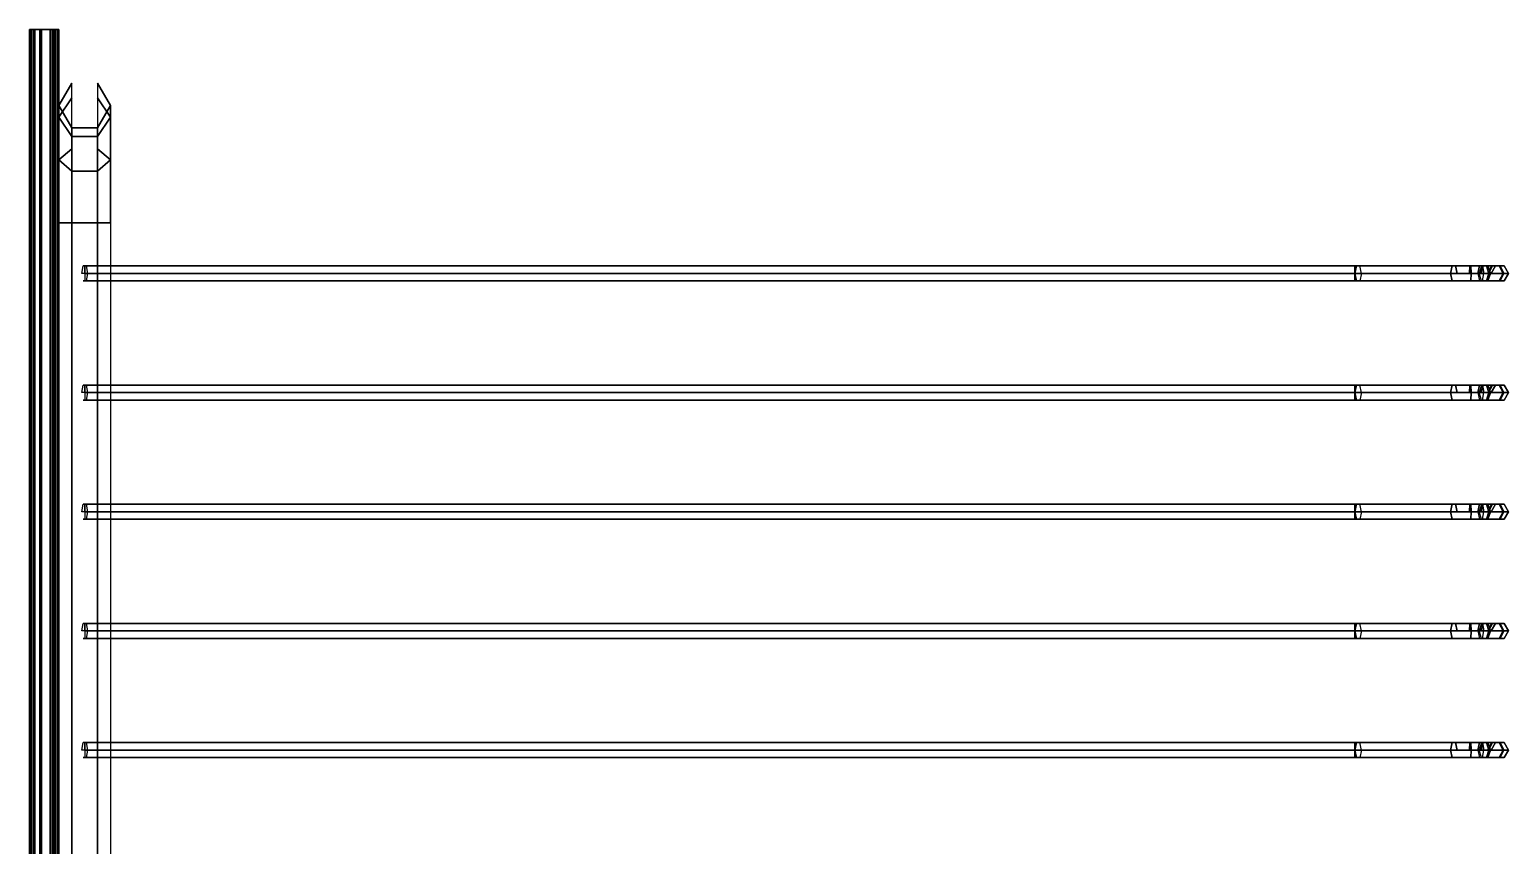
# Model space of a CAD drawing. Extents: x 0 to 428, y -475 to 0.
# Drawn here: x 0 to 427.8, y -236.2 to 0 of the extents above; entities that cross this region are included whole.
import ezdxf

# ---------------------------------------------------------------- set-up
doc = ezdxf.new("R2010")
doc.units = 0
doc.layers.add('ACESSORIO', color=254, linetype='CONTINUOUS')

msp = doc.modelspace()

# ---------------------------------------------------------------- linework, layer by layer
at = {"layer": 'ACESSORIO'}
for points in [[(1, 0, 131), (0, 0, 130), (5.999999, 0, 130), (5.999999, 0, 131)], [(0, 0, 170), (1, 0, 169), (1, 0, 131), (0, 0, 130)], [(5.999999, 0, 169), (5.999999, 0, 170), (0, 0, 170), (1, 0, 169)], [(5.999999, 0, 170), (0, 0, 170), (0, -475, 170), (5.999999, -475, 170)], [(0, 0, 170), (0, 0, 130), (0, -475, 130), (0, -475, 170)], [(0, 0, 130), (5.999999, 0, 130), (5.999999, -475, 130), (0, -475, 130)], [(6.5, 0, 1), (6.5, 0), (0.5, 0), (1.5, 0, 1)], [(0.5, 0), (1.5, 0, 1), (1.5, 0, 39), (0.5, 0, 40)], [(1.5, 0, 39), (0.5, 0, 40), (6.5, 0, 40), (6.5, 0, 39)], [(6.5, 0), (0.5, 0), (0.5, -475), (6.5, -475)], [(0.5, 0), (0.5, 0, 40), (0.5, -475, 40), (0.5, -475)], [(0.5, 0, 40), (6.5, 0, 40), (6.5, -475, 40), (0.5, -475, 40)], [(1, 0, 131), (1, 0, 169), (1, -475, 169), (1, -475, 131)], [(1, 0, 169), (5.999999, 0, 169), (5.999999, -475, 169), (1, -475, 169)], [(5.999999, 0, 131), (1, 0, 131), (1, -475, 131), (5.999999, -475, 131)], [(1.5, 0, 39), (1.5, 0, 1), (1.5, -475, 1), (1.5, -475, 39)], [(1.5, 0, 1), (6.5, 0, 1), (6.5, -475, 1), (1.5, -475, 1)], [(6.5, 0, 39), (1.5, 0, 39), (1.5, -475, 39), (6.5, -475, 39)], [(7.944754, 0, 139.2411), (6.944757, 0, 140.2411), (2.944753, 0, 140.2411), (2.944753, 0, 139.2411)], [(2.944753, 0, 159.2411), (2.944753, 0, 158.2411), (6.944757, 0, 158.2411), (7.944754, 0, 159.2411)], [(2.944753, 0, 139.2411), (2.944753, 0, 140.2411), (2.944753, -475, 140.2411), (2.944753, -475, 139.2411)], [(2.944753, 0, 140.2411), (6.944757, 0, 140.2411), (6.944757, -475, 140.2411), (2.944753, -475, 140.2411)], [(6.944757, 0, 158.2411), (2.944753, 0, 158.2411), (2.944753, -475, 158.2411), (6.944757, -475, 158.2411)], [(2.944753, 0, 158.2411), (2.944753, 0, 159.2411), (2.944753, -475, 159.2411), (2.944753, -475, 158.2411)], [(2.944753, 0, 159.2411), (7.944754, 0, 159.2411), (7.944754, -475, 159.2411), (2.944753, -475, 159.2411)], [(7.944754, 0, 139.2411), (2.944753, 0, 139.2411), (2.944753, -475, 139.2411), (7.944754, -475, 139.2411)], [(3.444753, 0, 10.75883), (3.444753, 0, 11.75883), (7.444757, 0, 11.75883), (8.444752, 0, 10.75883)], [(8.444752, 0, 30.75883), (7.444757, 0, 29.75883), (3.444753, 0, 29.75883), (3.444753, 0, 30.75883)], [(3.444753, 0, 30.75883), (3.444753, 0, 29.75883), (3.444753, -475, 29.75883), (3.444753, -475, 30.75883)], [(3.444753, 0, 29.75883), (7.444757, 0, 29.75883), (7.444757, -475, 29.75883), (3.444753, -475, 29.75883)], [(7.444757, 0, 11.75883), (3.444753, 0, 11.75883), (3.444753, -475, 11.75883), (7.444757, -475, 11.75883)], [(3.444753, 0, 11.75883), (3.444753, 0, 10.75883), (3.444753, -475, 10.75883), (3.444753, -475, 11.75883)], [(3.444753, 0, 10.75883), (8.444752, 0, 10.75883), (8.444752, -475, 10.75883), (3.444753, -475, 10.75883)], [(8.444752, 0, 30.75883), (3.444753, 0, 30.75883), (3.444753, -475, 30.75883), (8.444752, -475, 30.75883)], [(5.999999, 0, 169), (5.999999, 0, 170), (5.999999, -475, 170), (5.999999, -475, 169)], [(5.999999, 0, 130), (5.999999, 0, 131), (5.999999, -475, 131), (5.999999, -475, 130)], [(6.5, 0, 1), (6.5, 0), (6.5, -475), (6.5, -475, 1)], [(6.5, 0, 40), (6.5, 0, 39), (6.5, -475, 39), (6.5, -475, 40)], [(6.944757, 0, 158.2411), (7.944754, 0, 159.2411), (7.944754, 0, 139.2411), (6.944757, 0, 140.2411)], [(6.944757, 0, 140.2411), (6.944757, 0, 158.2411), (6.944757, -475, 158.2411), (6.944757, -475, 140.2411)], [(7.444757, 0, 11.75883), (8.444752, 0, 10.75883), (8.444752, 0, 30.75883), (7.444757, 0, 29.75883)], [(7.444757, 0, 29.75883), (7.444757, 0, 11.75883), (7.444757, -475, 11.75883), (7.444757, -475, 29.75883)], [(7.944754, 0, 159.2411), (7.944754, 0, 139.2411), (7.944754, -475, 139.2411), (7.944754, -475, 159.2411)], [(8.444752, 0, 10.75883), (8.444752, 0, 30.75883), (8.444752, -475, 30.75883), (8.444752, -475, 10.75883)], [(383.8345, -68.41991, 141.5911), (383.3562, -70.58497, 142.7459), (383.3562, -68.41991, 141.4959), (383.8345, -68.41991, 141.5911)], [(383.3562, -68.41991, 141.4959), (383.8345, -68.41991, 141.5911), (384.7913, -68.41991, 139.2814), (383.3562, -68.41991, 138.996)], [(384.7913, -68.41991, 139.2814), (383.3562, -68.41991, 138.996), (383.3562, -70.58497, 137.746), (385.2697, -70.58497, 138.1266)], [(419.3091, -70.58497, 136.4178), (418.9813, -70.58497, 135.983), (419.4088, -68.41991, 134.8084), (420.0172, -68.41991, 135.3876)], [(419.4088, -68.41991, 134.8084), (420.0172, -68.41991, 135.3876), (421.4332, -68.41991, 133.3273), (420.2638, -68.41991, 132.4592)], [(421.4332, -68.41991, 133.3273), (420.2638, -68.41991, 132.4592), (420.6913, -70.58497, 131.2846), (422.1413, -70.58497, 132.2972)], [(383.3562, -72.75003, 141.4959), (383.8345, -72.75003, 141.5911), (383.3562, -70.58497, 142.7459), (383.3562, -72.75003, 141.4959)], [(383.3562, -70.58497, 137.746), (385.2697, -70.58497, 138.1266), (384.7913, -72.75003, 139.2814), (383.3562, -72.75003, 138.996)], [(419.4088, -72.75003, 134.8084), (420.0172, -72.75003, 135.3876), (419.3091, -70.58497, 136.4178), (418.9813, -70.58497, 135.983)], [(420.6913, -70.58497, 131.2846), (422.1413, -70.58497, 132.2972), (421.4332, -72.75003, 133.3273), (420.2638, -72.75003, 132.4592)], [(384.7913, -72.75003, 139.2814), (383.3562, -72.75003, 138.996), (383.3562, -72.75003, 141.4959), (383.8345, -72.75003, 141.5911)], [(421.4332, -72.75003, 133.3273), (420.2638, -72.75003, 132.4592), (419.4088, -72.75003, 134.8084), (420.0172, -72.75003, 135.3876)], [(383.8345, -102.9199, 141.5911), (383.3562, -105.085, 142.7459), (383.3562, -102.9199, 141.4959), (383.8345, -102.9199, 141.5911)], [(384.7913, -102.9199, 139.2814), (383.3562, -102.9199, 138.996), (383.3562, -105.085, 137.746), (385.2697, -105.085, 138.1266)], [(383.3562, -102.9199, 141.4959), (383.8345, -102.9199, 141.5911), (384.7913, -102.9199, 139.2814), (383.3562, -102.9199, 138.996)], [(383.3562, -107.25, 141.4959), (383.8345, -107.25, 141.5911), (383.3562, -105.085, 142.7459), (383.3562, -107.25, 141.4959)], [(383.3562, -105.085, 137.746), (385.2697, -105.085, 138.1266), (384.7913, -107.25, 139.2814), (383.3562, -107.25, 138.996)], [(419.3091, -105.085, 136.4178), (418.9813, -105.085, 135.983), (419.4088, -102.9199, 134.8084), (420.0172, -102.9199, 135.3876)], [(419.4088, -107.25, 134.8084), (420.0172, -107.25, 135.3876), (419.3091, -105.085, 136.4178), (418.9813, -105.085, 135.983)], [(419.4088, -102.9199, 134.8084), (420.0172, -102.9199, 135.3876), (421.4332, -102.9199, 133.3273), (420.2638, -102.9199, 132.4592)], [(421.4332, -102.9199, 133.3273), (420.2638, -102.9199, 132.4592), (420.6913, -105.085, 131.2846), (422.1413, -105.085, 132.2972)], [(420.6913, -105.085, 131.2846), (422.1413, -105.085, 132.2972), (421.4332, -107.25, 133.3273), (420.2638, -107.25, 132.4592)], [(384.7913, -107.25, 139.2814), (383.3562, -107.25, 138.996), (383.3562, -107.25, 141.4959), (383.8345, -107.25, 141.5911)], [(421.4332, -107.25, 133.3273), (420.2638, -107.25, 132.4592), (419.4088, -107.25, 134.8084), (420.0172, -107.25, 135.3876)], [(383.8345, -137.4199, 141.5911), (383.3562, -139.585, 142.7459), (383.3562, -137.4199, 141.4959), (383.8345, -137.4199, 141.5911)], [(383.3562, -137.4199, 141.4959), (383.8345, -137.4199, 141.5911), (384.7913, -137.4199, 139.2814), (383.3562, -137.4199, 138.996)], [(384.7913, -137.4199, 139.2814), (383.3562, -137.4199, 138.996), (383.3562, -139.585, 137.746), (385.2697, -139.585, 138.1266)], [(383.3562, -141.75, 141.4959), (383.8345, -141.75, 141.5911), (383.3562, -139.585, 142.7459), (383.3562, -141.75, 141.4959)], [(383.3562, -139.585, 137.746), (385.2697, -139.585, 138.1266), (384.7913, -141.75, 139.2814), (383.3562, -141.75, 138.996)], [(419.3091, -139.585, 136.4178), (418.9813, -139.585, 135.983), (419.4088, -137.4199, 134.8084), (420.0172, -137.4199, 135.3876)], [(419.4088, -141.75, 134.8084), (420.0172, -141.75, 135.3876), (419.3091, -139.585, 136.4178), (418.9813, -139.585, 135.983)], [(419.4088, -137.4199, 134.8084), (420.0172, -137.4199, 135.3876), (421.4332, -137.4199, 133.3273), (420.2638, -137.4199, 132.4592)], [(421.4332, -137.4199, 133.3273), (420.2638, -137.4199, 132.4592), (420.6913, -139.585, 131.2846), (422.1413, -139.585, 132.2972)], [(420.6913, -139.585, 131.2846), (422.1413, -139.585, 132.2972), (421.4332, -141.75, 133.3273), (420.2638, -141.75, 132.4592)], [(384.7913, -141.75, 139.2814), (383.3562, -141.75, 138.996), (383.3562, -141.75, 141.4959), (383.8345, -141.75, 141.5911)], [(421.4332, -141.75, 133.3273), (420.2638, -141.75, 132.4592), (419.4088, -141.75, 134.8084), (420.0172, -141.75, 135.3876)], [(383.8345, -171.9199, 141.5911), (383.3562, -174.085, 142.7459), (383.3562, -171.9199, 141.4959), (383.8345, -171.9199, 141.5911)], [(383.3562, -171.9199, 141.4959), (383.8345, -171.9199, 141.5911), (384.7913, -171.9199, 139.2814), (383.3562, -171.9199, 138.996)], [(384.7913, -171.9199, 139.2814), (383.3562, -171.9199, 138.996), (383.3562, -174.085, 137.746), (385.2697, -174.085, 138.1266)], [(383.3562, -176.25, 141.4959), (383.8345, -176.25, 141.5911), (383.3562, -174.085, 142.7459), (383.3562, -176.25, 141.4959)], [(383.3562, -174.085, 137.746), (385.2697, -174.085, 138.1266), (384.7913, -176.25, 139.2814), (383.3562, -176.25, 138.996)], [(419.3091, -174.085, 136.4178), (418.9813, -174.085, 135.983), (419.4088, -171.9199, 134.8084), (420.0172, -171.9199, 135.3876)], [(419.4088, -176.25, 134.8084), (420.0172, -176.25, 135.3876), (419.3091, -174.085, 136.4178), (418.9813, -174.085, 135.983)], [(419.4088, -171.9199, 134.8084), (420.0172, -171.9199, 135.3876), (421.4332, -171.9199, 133.3273), (420.2638, -171.9199, 132.4592)], [(421.4332, -171.9199, 133.3273), (420.2638, -171.9199, 132.4592), (420.6913, -174.085, 131.2846), (422.1413, -174.085, 132.2972)], [(420.6913, -174.085, 131.2846), (422.1413, -174.085, 132.2972), (421.4332, -176.25, 133.3273), (420.2638, -176.25, 132.4592)], [(384.7913, -176.25, 139.2814), (383.3562, -176.25, 138.996), (383.3562, -176.25, 141.4959), (383.8345, -176.25, 141.5911)], [(421.4332, -176.25, 133.3273), (420.2638, -176.25, 132.4592), (419.4088, -176.25, 134.8084), (420.0172, -176.25, 135.3876)], [(383.8345, -206.4199, 141.5911), (383.3562, -208.585, 142.7459), (383.3562, -206.4199, 141.4959), (383.8345, -206.4199, 141.5911)], [(383.3562, -206.4199, 141.4959), (383.8345, -206.4199, 141.5911), (384.7913, -206.4199, 139.2814), (383.3562, -206.4199, 138.996)], [(384.7913, -206.4199, 139.2814), (383.3562, -206.4199, 138.996), (383.3562, -208.585, 137.746), (385.2697, -208.585, 138.1266)], [(383.3562, -210.75, 141.4959), (383.8345, -210.75, 141.5911), (383.3562, -208.585, 142.7459), (383.3562, -210.75, 141.4959)], [(383.3562, -208.585, 137.746), (385.2697, -208.585, 138.1266), (384.7913, -210.75, 139.2814), (383.3562, -210.75, 138.996)], [(419.3091, -208.585, 136.4178), (418.9813, -208.585, 135.983), (419.4088, -206.4199, 134.8084), (420.0172, -206.4199, 135.3876)], [(419.4088, -210.75, 134.8084), (420.0172, -210.75, 135.3876), (419.3091, -208.585, 136.4178), (418.9813, -208.585, 135.983)], [(419.4088, -206.4199, 134.8084), (420.0172, -206.4199, 135.3876), (421.4332, -206.4199, 133.3273), (420.2638, -206.4199, 132.4592)], [(421.4332, -206.4199, 133.3273), (420.2638, -206.4199, 132.4592), (420.6913, -208.585, 131.2846), (422.1413, -208.585, 132.2972)], [(420.6913, -208.585, 131.2846), (422.1413, -208.585, 132.2972), (421.4332, -210.75, 133.3273), (420.2638, -210.75, 132.4592)], [(384.7913, -210.75, 139.2814), (383.3562, -210.75, 138.996), (383.3562, -210.75, 141.4959), (383.8345, -210.75, 141.5911)], [(421.4332, -210.75, 133.3273), (420.2638, -210.75, 132.4592), (419.4088, -210.75, 134.8084), (420.0172, -210.75, 135.3876)]]:
    msp.add_3dface(points, dxfattribs=at)

# ---------------------------------------------------------------- meshes
mesh = msp.add_polymesh((2, 6), dxfattribs=dict(at, n_close=True))
for k, corner in enumerate([(19.6948, -19.74039, 139.2412), (23.4448, -25.36539, 135.9936), (19.6948, -30.99039, 132.746), (12.1948, -30.99039, 132.746), (8.444802, -25.36539, 135.9936), (12.1948, -19.74039, 139.2412), (19.6948, -15.50001, 117.746), (23.4448, -21.9952, 117.746), (19.6948, -28.49039, 117.746), (12.1948, -28.49039, 117.746), (8.444802, -21.9952, 117.746), (12.1948, -15.50001, 117.746)]):
    mesh.set_mesh_vertex(divmod(k, 6), corner)
mesh = msp.add_polymesh((2, 6), dxfattribs=dict(at, n_close=True))
for k, corner in enumerate([(19.6948, -19.74039, 30.75886), (23.4448, -25.36539, 34.00645), (19.6948, -30.99039, 37.25405), (12.1948, -30.99039, 37.25405), (8.444802, -25.36539, 34.00645), (12.1948, -19.74039, 30.75886), (19.6948, -15.50001, 52.25405), (23.4448, -21.9952, 52.25405), (19.6948, -28.49039, 52.25405), (12.1948, -28.49039, 52.25405), (8.444802, -21.9952, 52.25405), (12.1948, -15.50001, 52.25405)]):
    mesh.set_mesh_vertex(divmod(k, 6), corner)
mesh = msp.add_polymesh((2, 6), dxfattribs=dict(at, n_close=True))
for k, corner in enumerate([(19.6948, -15.50001, 117.746), (23.4448, -21.9952, 117.746), (19.6948, -28.49039, 117.746), (12.1948, -28.49039, 117.746), (8.444802, -21.9952, 117.746), (12.1948, -15.50001, 117.746), (19.6948, -15.50001, 52.25405), (23.4448, -21.9952, 52.25405), (19.6948, -28.49039, 52.25405), (12.1948, -28.49039, 52.25405), (8.444802, -21.9952, 52.25405), (12.1948, -15.50001, 52.25405)]):
    mesh.set_mesh_vertex(divmod(k, 6), corner)
mesh = msp.add_polymesh((2, 6), dxfattribs=dict(at, n_close=True))
for k, corner in enumerate([(19.6948, -34.4952, 151.496), (23.4448, -37.7428, 145.871), (19.6948, -40.99039, 140.246), (12.1948, -40.99039, 140.246), (8.444802, -37.7428, 145.871), (12.1948, -34.4952, 151.496), (19.6948, -19.74039, 139.2412), (23.4448, -25.36539, 135.9936), (19.6948, -30.99039, 132.746), (12.1948, -30.99039, 132.746), (8.444802, -25.36539, 135.9936), (12.1948, -19.74039, 139.2412)]):
    mesh.set_mesh_vertex(divmod(k, 6), corner)
mesh = msp.add_polymesh((2, 6), dxfattribs=dict(at, n_close=True))
for k, corner in enumerate([(19.6948, -34.4952, 18.50405), (23.4448, -37.7428, 24.12905), (19.6948, -40.99039, 29.75405), (12.1948, -40.99039, 29.75405), (8.444802, -37.7428, 24.12905), (12.1948, -34.4952, 18.50405), (19.6948, -19.74039, 30.75886), (23.4448, -25.36539, 34.00645), (19.6948, -30.99039, 37.25405), (12.1948, -30.99039, 37.25405), (8.444802, -25.36539, 34.00645), (12.1948, -19.74039, 30.75886)]):
    mesh.set_mesh_vertex(divmod(k, 6), corner)
mesh = msp.add_polymesh((2, 6), dxfattribs=dict(at, n_close=True))
for k, corner in enumerate([(19.6948, -55.99039, 155.7364), (23.4448, -55.99039, 149.2412), (19.6948, -55.99039, 142.746), (12.1948, -55.99039, 142.746), (8.444802, -55.99039, 149.2412), (12.1948, -55.99039, 155.7364), (19.6948, -34.4952, 151.496), (23.4448, -37.7428, 145.871), (19.6948, -40.99039, 140.246), (12.1948, -40.99039, 140.246), (8.444802, -37.7428, 145.871), (12.1948, -34.4952, 151.496)]):
    mesh.set_mesh_vertex(divmod(k, 6), corner)
mesh = msp.add_polymesh((2, 6), dxfattribs=dict(at, n_close=True))
for k, corner in enumerate([(19.6948, -55.99039, 14.26367), (23.4448, -55.99039, 20.75886), (19.6948, -55.99039, 27.25405), (12.1948, -55.99039, 27.25405), (8.444802, -55.99039, 20.75886), (12.1948, -55.99039, 14.26367), (19.6948, -34.4952, 18.50405), (23.4448, -37.7428, 24.12905), (19.6948, -40.99039, 29.75405), (12.1948, -40.99039, 29.75405), (8.444802, -37.7428, 24.12905), (12.1948, -34.4952, 18.50405)]):
    mesh.set_mesh_vertex(divmod(k, 6), corner)
mesh = msp.add_polymesh((2, 6), dxfattribs=dict(at, n_close=True))
for k, corner in enumerate([(23.4448, -475, 149.2412), (19.6948, -475, 155.7364), (12.1948, -475, 155.7364), (8.444802, -475, 149.2412), (12.1948, -475, 142.746), (19.6948, -475, 142.746), (23.4448, -55.99039, 149.2412), (19.6948, -55.99039, 155.7364), (12.1948, -55.99039, 155.7364), (8.444802, -55.99039, 149.2412), (12.1948, -55.99039, 142.746), (19.6948, -55.99039, 142.746)]):
    mesh.set_mesh_vertex(divmod(k, 6), corner)
mesh = msp.add_polymesh((2, 6), dxfattribs=dict(at, n_close=True))
for k, corner in enumerate([(23.4448, -475, 20.75886), (19.6948, -475, 14.26367), (12.1948, -475, 14.26367), (8.444802, -475, 20.75886), (12.1948, -475, 27.25405), (19.6948, -475, 27.25405), (23.4448, -55.99039, 20.75886), (19.6948, -55.99039, 14.26367), (12.1948, -55.99039, 14.26367), (8.444802, -55.99039, 20.75886), (12.1948, -55.99039, 27.25405), (19.6948, -55.99039, 27.25405)]):
    mesh.set_mesh_vertex(divmod(k, 6), corner)
mesh = msp.add_polymesh((2, 6), dxfattribs=dict(at, n_close=True))
for k, corner in enumerate([(15.08976, -70.58497, 31.95249), (15.51728, -68.41991, 30.77787), (16.37233, -68.41991, 28.42864), (16.79986, -70.58497, 27.25402), (16.37233, -72.75003, 28.42864), (15.51728, -72.75003, 30.77787), (418.9813, -70.58497, 135.983), (419.4088, -68.41991, 134.8084), (420.2638, -68.41991, 132.4592), (420.6913, -70.58497, 131.2846), (420.2638, -72.75003, 132.4592), (419.4088, -72.75003, 134.8084)]):
    mesh.set_mesh_vertex(divmod(k, 6), corner)
mesh = msp.add_polymesh((2, 6), dxfattribs=dict(at, n_close=True))
for k, corner in enumerate([(15.94481, -70.58497, 137.746), (15.94481, -68.41991, 138.996), (15.94481, -68.41991, 141.4959), (15.94481, -70.58497, 142.7459), (15.94481, -72.75003, 141.4959), (15.94481, -72.75003, 138.996), (383.3562, -70.58497, 137.746), (383.3562, -68.41991, 138.996), (383.3562, -68.41991, 141.4959), (383.3562, -70.58497, 142.7459), (383.3562, -72.75003, 141.4959), (383.3562, -72.75003, 138.996)]):
    mesh.set_mesh_vertex(divmod(k, 6), corner)
mesh = msp.add_polymesh((2, 6), dxfattribs=dict(at, n_close=True))
for k, corner in enumerate([(385.2697, -70.58497, 138.1266), (384.7913, -68.41991, 139.2814), (383.8345, -68.41991, 141.5911), (383.3562, -70.58497, 142.7459), (383.8345, -72.75003, 141.5911), (384.7913, -72.75003, 139.2814), (412.986, -70.58497, 149.6071), (412.5076, -68.41991, 150.7619), (411.551, -68.41991, 153.0716), (411.0727, -70.58497, 154.2264), (411.551, -72.75003, 153.0716), (412.5076, -72.75003, 150.7619)]):
    mesh.set_mesh_vertex(divmod(k, 6), corner)
mesh = msp.add_polymesh((7, 6), dxfattribs=dict(at, n_close=True))
for k, corner in enumerate([(412.986, -70.58497, 149.6071), (412.5076, -68.41991, 150.7619), (411.551, -68.41991, 153.0716), (411.0727, -70.58497, 154.2264), (411.551, -72.75003, 153.0716), (412.5076, -72.75003, 150.7619), (416.5269, -70.58497, 149.9551), (416.6468, -68.41991, 151.1994), (416.8863, -68.41991, 153.6879), (417.0063, -70.58497, 154.9321), (416.8863, -72.75003, 153.6879), (416.6468, -72.75003, 151.1994), (419.8168, -70.58497, 148.6001), (420.5067, -68.41991, 149.6424), (421.8865, -68.41991, 151.7271), (422.5765, -70.58497, 152.7695), (421.8865, -72.75003, 151.7271), (420.5067, -72.75003, 149.6424), (422.0854, -70.58497, 145.8591), (423.1839, -68.41991, 146.4556), (425.381, -68.41991, 147.6485), (426.4795, -70.58497, 148.2449), (425.381, -72.75003, 147.6485), (423.1839, -72.75003, 146.4556), (422.8017, -70.58497, 142.374), (424.0516, -68.41991, 142.3849), (426.5515, -68.41991, 142.4067), (427.8015, -70.58497, 142.4176), (426.5515, -72.75003, 142.4067), (424.0516, -72.75003, 142.3849), (421.7979, -70.58497, 138.9605), (422.9067, -68.41991, 138.3833), (425.1242, -68.41991, 137.2289), (426.233, -70.58497, 136.6517), (425.1242, -72.75003, 137.2289), (422.9067, -72.75003, 138.3833), (419.3091, -70.58497, 136.4178), (420.0172, -68.41991, 135.3876), (421.4332, -68.41991, 133.3273), (422.1413, -70.58497, 132.2972), (421.4332, -72.75003, 133.3273), (420.0172, -72.75003, 135.3876)]):
    mesh.set_mesh_vertex(divmod(k, 6), corner)
mesh = msp.add_polymesh((2, 6), dxfattribs=dict(at, n_close=True))
for k, corner in enumerate([(15.08976, -105.085, 31.95249), (15.51728, -102.9199, 30.77787), (16.37233, -102.9199, 28.42864), (16.79986, -105.085, 27.25402), (16.37233, -107.25, 28.42864), (15.51728, -107.25, 30.77787), (418.9813, -105.085, 135.983), (419.4088, -102.9199, 134.8084), (420.2638, -102.9199, 132.4592), (420.6913, -105.085, 131.2846), (420.2638, -107.25, 132.4592), (419.4088, -107.25, 134.8084)]):
    mesh.set_mesh_vertex(divmod(k, 6), corner)
mesh = msp.add_polymesh((2, 6), dxfattribs=dict(at, n_close=True))
for k, corner in enumerate([(15.94481, -105.085, 137.746), (15.94481, -102.9199, 138.996), (15.94481, -102.9199, 141.4959), (15.94481, -105.085, 142.7459), (15.94481, -107.25, 141.4959), (15.94481, -107.25, 138.996), (383.3562, -105.085, 137.746), (383.3562, -102.9199, 138.996), (383.3562, -102.9199, 141.4959), (383.3562, -105.085, 142.7459), (383.3562, -107.25, 141.4959), (383.3562, -107.25, 138.996)]):
    mesh.set_mesh_vertex(divmod(k, 6), corner)
mesh = msp.add_polymesh((2, 6), dxfattribs=dict(at, n_close=True))
for k, corner in enumerate([(385.2697, -105.085, 138.1266), (384.7913, -102.9199, 139.2814), (383.8345, -102.9199, 141.5911), (383.3562, -105.085, 142.7459), (383.8345, -107.25, 141.5911), (384.7913, -107.25, 139.2814), (412.986, -105.085, 149.6071), (412.5076, -102.9199, 150.7619), (411.551, -102.9199, 153.0716), (411.0727, -105.085, 154.2264), (411.551, -107.25, 153.0716), (412.5076, -107.25, 150.7619)]):
    mesh.set_mesh_vertex(divmod(k, 6), corner)
mesh = msp.add_polymesh((7, 6), dxfattribs=dict(at, n_close=True))
for k, corner in enumerate([(412.986, -105.085, 149.6071), (412.5076, -102.9199, 150.7619), (411.551, -102.9199, 153.0716), (411.0727, -105.085, 154.2264), (411.551, -107.25, 153.0716), (412.5076, -107.25, 150.7619), (416.5269, -105.085, 149.9551), (416.6468, -102.9199, 151.1994), (416.8863, -102.9199, 153.6879), (417.0063, -105.085, 154.9321), (416.8863, -107.25, 153.6879), (416.6468, -107.25, 151.1994), (419.8168, -105.085, 148.6001), (420.5067, -102.9199, 149.6424), (421.8865, -102.9199, 151.7271), (422.5765, -105.085, 152.7695), (421.8865, -107.25, 151.7271), (420.5067, -107.25, 149.6424), (422.0854, -105.085, 145.8591), (423.1839, -102.9199, 146.4556), (425.381, -102.9199, 147.6485), (426.4795, -105.085, 148.2449), (425.381, -107.25, 147.6485), (423.1839, -107.25, 146.4556), (422.8017, -105.085, 142.374), (424.0516, -102.9199, 142.3849), (426.5515, -102.9199, 142.4067), (427.8015, -105.085, 142.4176), (426.5515, -107.25, 142.4067), (424.0516, -107.25, 142.3849), (421.7979, -105.085, 138.9605), (422.9067, -102.9199, 138.3833), (425.1242, -102.9199, 137.2289), (426.233, -105.085, 136.6517), (425.1242, -107.25, 137.2289), (422.9067, -107.25, 138.3833), (419.3091, -105.085, 136.4178), (420.0172, -102.9199, 135.3876), (421.4332, -102.9199, 133.3273), (422.1413, -105.085, 132.2972), (421.4332, -107.25, 133.3273), (420.0172, -107.25, 135.3876)]):
    mesh.set_mesh_vertex(divmod(k, 6), corner)
mesh = msp.add_polymesh((2, 6), dxfattribs=dict(at, n_close=True))
for k, corner in enumerate([(15.08976, -139.585, 31.95249), (15.51728, -137.4199, 30.77787), (16.37233, -137.4199, 28.42864), (16.79986, -139.585, 27.25402), (16.37233, -141.75, 28.42864), (15.51728, -141.75, 30.77787), (418.9813, -139.585, 135.983), (419.4088, -137.4199, 134.8084), (420.2638, -137.4199, 132.4592), (420.6913, -139.585, 131.2846), (420.2638, -141.75, 132.4592), (419.4088, -141.75, 134.8084)]):
    mesh.set_mesh_vertex(divmod(k, 6), corner)
mesh = msp.add_polymesh((2, 6), dxfattribs=dict(at, n_close=True))
for k, corner in enumerate([(15.94481, -139.585, 137.746), (15.94481, -137.4199, 138.996), (15.94481, -137.4199, 141.4959), (15.94481, -139.585, 142.7459), (15.94481, -141.75, 141.4959), (15.94481, -141.75, 138.996), (383.3562, -139.585, 137.746), (383.3562, -137.4199, 138.996), (383.3562, -137.4199, 141.4959), (383.3562, -139.585, 142.7459), (383.3562, -141.75, 141.4959), (383.3562, -141.75, 138.996)]):
    mesh.set_mesh_vertex(divmod(k, 6), corner)
mesh = msp.add_polymesh((2, 6), dxfattribs=dict(at, n_close=True))
for k, corner in enumerate([(385.2697, -139.585, 138.1266), (384.7913, -137.4199, 139.2814), (383.8345, -137.4199, 141.5911), (383.3562, -139.585, 142.7459), (383.8345, -141.75, 141.5911), (384.7913, -141.75, 139.2814), (412.986, -139.585, 149.6071), (412.5076, -137.4199, 150.7619), (411.551, -137.4199, 153.0716), (411.0727, -139.585, 154.2264), (411.551, -141.75, 153.0716), (412.5076, -141.75, 150.7619)]):
    mesh.set_mesh_vertex(divmod(k, 6), corner)
mesh = msp.add_polymesh((7, 6), dxfattribs=dict(at, n_close=True))
for k, corner in enumerate([(412.986, -139.585, 149.6071), (412.5076, -137.4199, 150.7619), (411.551, -137.4199, 153.0716), (411.0727, -139.585, 154.2264), (411.551, -141.75, 153.0716), (412.5076, -141.75, 150.7619), (416.5269, -139.585, 149.9551), (416.6468, -137.4199, 151.1994), (416.8863, -137.4199, 153.6879), (417.0063, -139.585, 154.9321), (416.8863, -141.75, 153.6879), (416.6468, -141.75, 151.1994), (419.8168, -139.585, 148.6001), (420.5067, -137.4199, 149.6424), (421.8865, -137.4199, 151.7271), (422.5765, -139.585, 152.7695), (421.8865, -141.75, 151.7271), (420.5067, -141.75, 149.6424), (422.0854, -139.585, 145.8591), (423.1839, -137.4199, 146.4556), (425.381, -137.4199, 147.6485), (426.4795, -139.585, 148.2449), (425.381, -141.75, 147.6485), (423.1839, -141.75, 146.4556), (422.8017, -139.585, 142.374), (424.0516, -137.4199, 142.3849), (426.5515, -137.4199, 142.4067), (427.8015, -139.585, 142.4176), (426.5515, -141.75, 142.4067), (424.0516, -141.75, 142.3849), (421.7979, -139.585, 138.9605), (422.9067, -137.4199, 138.3833), (425.1242, -137.4199, 137.2289), (426.233, -139.585, 136.6517), (425.1242, -141.75, 137.2289), (422.9067, -141.75, 138.3833), (419.3091, -139.585, 136.4178), (420.0172, -137.4199, 135.3876), (421.4332, -137.4199, 133.3273), (422.1413, -139.585, 132.2972), (421.4332, -141.75, 133.3273), (420.0172, -141.75, 135.3876)]):
    mesh.set_mesh_vertex(divmod(k, 6), corner)
mesh = msp.add_polymesh((2, 6), dxfattribs=dict(at, n_close=True))
for k, corner in enumerate([(15.08976, -174.085, 31.95249), (15.51728, -171.9199, 30.77787), (16.37233, -171.9199, 28.42864), (16.79986, -174.085, 27.25402), (16.37233, -176.25, 28.42864), (15.51728, -176.25, 30.77787), (418.9813, -174.085, 135.983), (419.4088, -171.9199, 134.8084), (420.2638, -171.9199, 132.4592), (420.6913, -174.085, 131.2846), (420.2638, -176.25, 132.4592), (419.4088, -176.25, 134.8084)]):
    mesh.set_mesh_vertex(divmod(k, 6), corner)
mesh = msp.add_polymesh((2, 6), dxfattribs=dict(at, n_close=True))
for k, corner in enumerate([(15.94481, -174.085, 137.746), (15.94481, -171.9199, 138.996), (15.94481, -171.9199, 141.4959), (15.94481, -174.085, 142.7459), (15.94481, -176.25, 141.4959), (15.94481, -176.25, 138.996), (383.3562, -174.085, 137.746), (383.3562, -171.9199, 138.996), (383.3562, -171.9199, 141.4959), (383.3562, -174.085, 142.7459), (383.3562, -176.25, 141.4959), (383.3562, -176.25, 138.996)]):
    mesh.set_mesh_vertex(divmod(k, 6), corner)
mesh = msp.add_polymesh((2, 6), dxfattribs=dict(at, n_close=True))
for k, corner in enumerate([(385.2697, -174.085, 138.1266), (384.7913, -171.9199, 139.2814), (383.8345, -171.9199, 141.5911), (383.3562, -174.085, 142.7459), (383.8345, -176.25, 141.5911), (384.7913, -176.25, 139.2814), (412.986, -174.085, 149.6071), (412.5076, -171.9199, 150.7619), (411.551, -171.9199, 153.0716), (411.0727, -174.085, 154.2264), (411.551, -176.25, 153.0716), (412.5076, -176.25, 150.7619)]):
    mesh.set_mesh_vertex(divmod(k, 6), corner)
mesh = msp.add_polymesh((7, 6), dxfattribs=dict(at, n_close=True))
for k, corner in enumerate([(412.986, -174.085, 149.6071), (412.5076, -171.9199, 150.7619), (411.551, -171.9199, 153.0716), (411.0727, -174.085, 154.2264), (411.551, -176.25, 153.0716), (412.5076, -176.25, 150.7619), (416.5269, -174.085, 149.9551), (416.6468, -171.9199, 151.1994), (416.8863, -171.9199, 153.6879), (417.0063, -174.085, 154.9321), (416.8863, -176.25, 153.6879), (416.6468, -176.25, 151.1994), (419.8168, -174.085, 148.6001), (420.5067, -171.9199, 149.6424), (421.8865, -171.9199, 151.7271), (422.5765, -174.085, 152.7695), (421.8865, -176.25, 151.7271), (420.5067, -176.25, 149.6424), (422.0854, -174.085, 145.8591), (423.1839, -171.9199, 146.4556), (425.381, -171.9199, 147.6485), (426.4795, -174.085, 148.2449), (425.381, -176.25, 147.6485), (423.1839, -176.25, 146.4556), (422.8017, -174.085, 142.374), (424.0516, -171.9199, 142.3849), (426.5515, -171.9199, 142.4067), (427.8015, -174.085, 142.4176), (426.5515, -176.25, 142.4067), (424.0516, -176.25, 142.3849), (421.7979, -174.085, 138.9605), (422.9067, -171.9199, 138.3833), (425.1242, -171.9199, 137.2289), (426.233, -174.085, 136.6517), (425.1242, -176.25, 137.2289), (422.9067, -176.25, 138.3833), (419.3091, -174.085, 136.4178), (420.0172, -171.9199, 135.3876), (421.4332, -171.9199, 133.3273), (422.1413, -174.085, 132.2972), (421.4332, -176.25, 133.3273), (420.0172, -176.25, 135.3876)]):
    mesh.set_mesh_vertex(divmod(k, 6), corner)
mesh = msp.add_polymesh((2, 6), dxfattribs=dict(at, n_close=True))
for k, corner in enumerate([(15.08976, -208.585, 31.95249), (15.51728, -206.4199, 30.77787), (16.37233, -206.4199, 28.42864), (16.79986, -208.585, 27.25402), (16.37233, -210.75, 28.42864), (15.51728, -210.75, 30.77787), (418.9813, -208.585, 135.983), (419.4088, -206.4199, 134.8084), (420.2638, -206.4199, 132.4592), (420.6913, -208.585, 131.2846), (420.2638, -210.75, 132.4592), (419.4088, -210.75, 134.8084)]):
    mesh.set_mesh_vertex(divmod(k, 6), corner)
mesh = msp.add_polymesh((2, 6), dxfattribs=dict(at, n_close=True))
for k, corner in enumerate([(15.94481, -208.585, 137.746), (15.94481, -206.4199, 138.996), (15.94481, -206.4199, 141.4959), (15.94481, -208.585, 142.7459), (15.94481, -210.75, 141.4959), (15.94481, -210.75, 138.996), (383.3562, -208.585, 137.746), (383.3562, -206.4199, 138.996), (383.3562, -206.4199, 141.4959), (383.3562, -208.585, 142.7459), (383.3562, -210.75, 141.4959), (383.3562, -210.75, 138.996)]):
    mesh.set_mesh_vertex(divmod(k, 6), corner)
mesh = msp.add_polymesh((2, 6), dxfattribs=dict(at, n_close=True))
for k, corner in enumerate([(385.2697, -208.585, 138.1266), (384.7913, -206.4199, 139.2814), (383.8345, -206.4199, 141.5911), (383.3562, -208.585, 142.7459), (383.8345, -210.75, 141.5911), (384.7913, -210.75, 139.2814), (412.986, -208.585, 149.6071), (412.5076, -206.4199, 150.7619), (411.551, -206.4199, 153.0716), (411.0727, -208.585, 154.2264), (411.551, -210.75, 153.0716), (412.5076, -210.75, 150.7619)]):
    mesh.set_mesh_vertex(divmod(k, 6), corner)
mesh = msp.add_polymesh((7, 6), dxfattribs=dict(at, n_close=True))
for k, corner in enumerate([(412.986, -208.585, 149.6071), (412.5076, -206.4199, 150.7619), (411.551, -206.4199, 153.0716), (411.0727, -208.585, 154.2264), (411.551, -210.75, 153.0716), (412.5076, -210.75, 150.7619), (416.5269, -208.585, 149.9551), (416.6468, -206.4199, 151.1994), (416.8863, -206.4199, 153.6879), (417.0063, -208.585, 154.9321), (416.8863, -210.75, 153.6879), (416.6468, -210.75, 151.1994), (419.8168, -208.585, 148.6001), (420.5067, -206.4199, 149.6424), (421.8865, -206.4199, 151.7271), (422.5765, -208.585, 152.7695), (421.8865, -210.75, 151.7271), (420.5067, -210.75, 149.6424), (422.0854, -208.585, 145.8591), (423.1839, -206.4199, 146.4556), (425.381, -206.4199, 147.6485), (426.4795, -208.585, 148.2449), (425.381, -210.75, 147.6485), (423.1839, -210.75, 146.4556), (422.8017, -208.585, 142.374), (424.0516, -206.4199, 142.3849), (426.5515, -206.4199, 142.4067), (427.8015, -208.585, 142.4176), (426.5515, -210.75, 142.4067), (424.0516, -210.75, 142.3849), (421.7979, -208.585, 138.9605), (422.9067, -206.4199, 138.3833), (425.1242, -206.4199, 137.2289), (426.233, -208.585, 136.6517), (425.1242, -210.75, 137.2289), (422.9067, -210.75, 138.3833), (419.3091, -208.585, 136.4178), (420.0172, -206.4199, 135.3876), (421.4332, -206.4199, 133.3273), (422.1413, -208.585, 132.2972), (421.4332, -210.75, 133.3273), (420.0172, -210.75, 135.3876)]):
    mesh.set_mesh_vertex(divmod(k, 6), corner)

doc.saveas('drawing.dxf')
